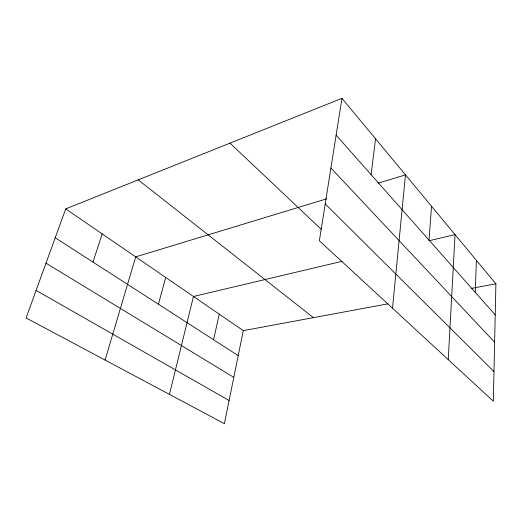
<?xml version="1.0" encoding="UTF-8"?>
<svg xmlns="http://www.w3.org/2000/svg" width="522" height="522" viewBox="0 0 522 522"><rect width="100%" height="100%" fill="white"/><g stroke="black" fill="none" stroke-linecap="round" stroke-linejoin="round"><path stroke-width="0.78" d="M341.975 98.332L495.9 283.831L493.329 401.229L319.36 240.772L341.975 98.332L65.72 208.891L26.1 317.95L224.375 423.668L243.291 330.648L65.72 208.891M475.229 292.307L476.416 260.347M448.248 359.651L455.053 234.6L428.967 240.772M429.012 240.081L431.524 206.249M392.505 308.234L405.483 174.863L378.378 183.105M371.09 174.635L375.572 138.826M213.557 339.724L219.26 314.172M169.448 394.378L193.46 296.476L342.269 261.281M158.453 304.248L165.683 277.436M105.085 360.063L135.7 256.876L326.622 198.836M92.968 262.077L102.208 233.908M243.291 330.648L387.905 303.843M471.177 288.412L495.9 283.831M36.103 290.415L229.086 400.491M45.995 263.179L233.791 377.367M55.228 237.778L238.215 355.606M138.239 179.868L313.422 317.65M230 143.145L321.245 229.315M325.213 203.9L493.975 371.56M330.909 168.038L494.621 342.23M336.129 135.133L495.221 314.897"/></g></svg>
